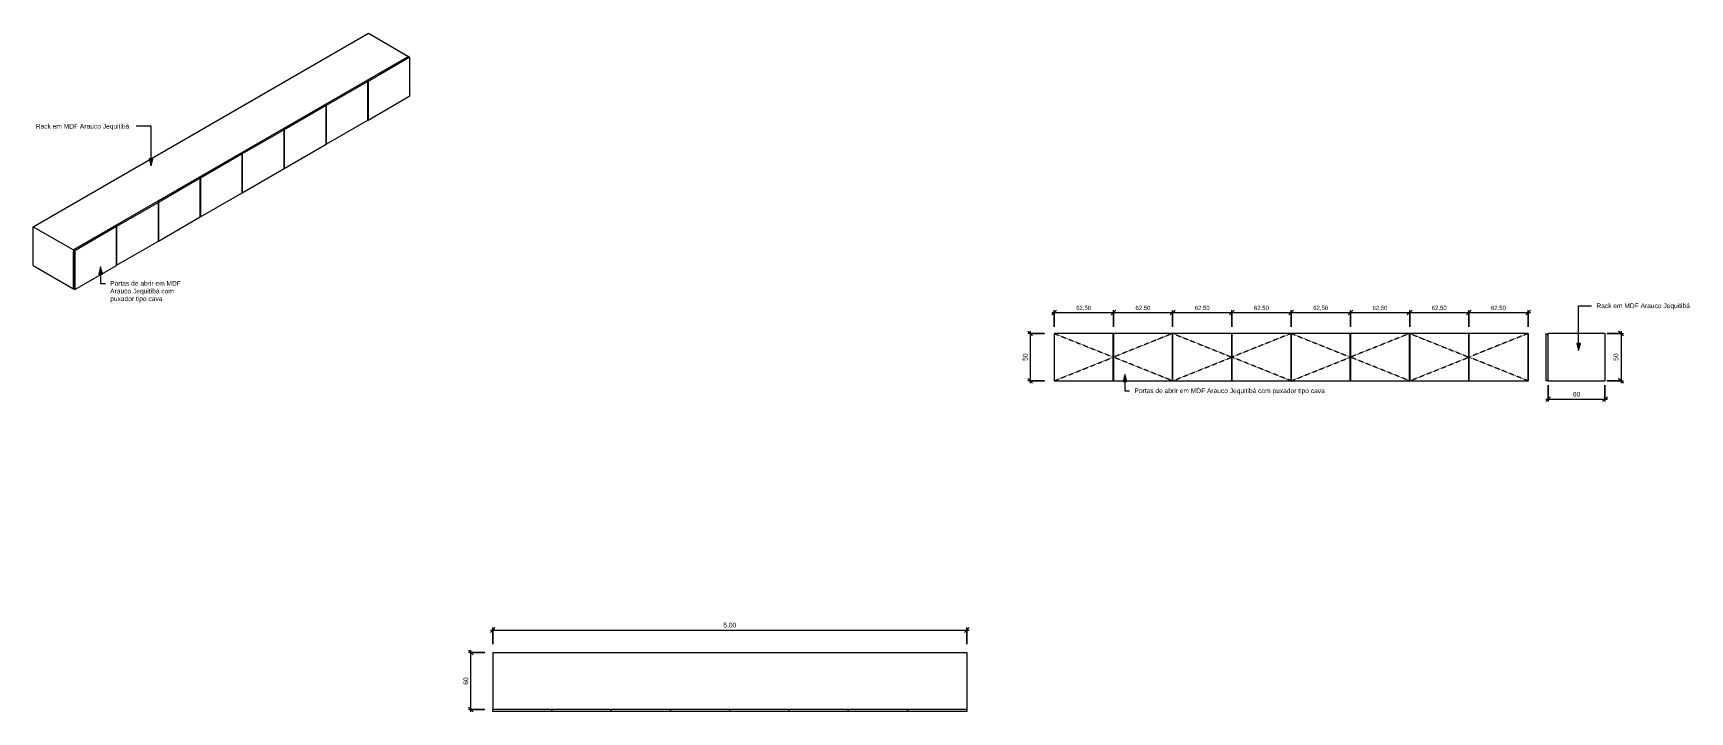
# Model space of a CAD drawing. Header units: millimetres. Extents: x 5830 to 23303, y -3190 to 3966.
import ezdxf

# ---------------------------------------------------------------- set-up
doc = ezdxf.new("R2010")
doc.units = ezdxf.units.MM
doc.linetypes.add('Overhead', pattern=[3.96875, 2.38125, -1.5875])
for name, color, linetype, lineweight in [('A-ANNO-DIMS', 211, 'Continuous', 9), ('A-ANNO-DIMS-25', 211, 'Continuous', 9), ('A-DETL-THIN', 151, 'Continuous', 9), ('A-FLOR-OVHD', 1, 'Overhead', 9), ('G-ANNO-TEXT', 231, 'Continuous', 9), ('I-FURN', 30, 'Continuous', 9)]:
    doc.layers.add(name, color=color, linetype=linetype, lineweight=lineweight)
doc.styles.add('@Arial Unicode MS', font='ARIALUNI.TTF', dxfattribs={"height": 50})
doc.styles.add('@Arial Unicode MS_1', font='ARIALUNI.TTF', dxfattribs={"height": 45})
doc.styles.add('Arial', font='arial.ttf', dxfattribs={"height": 50})
doc.dimstyles.new('CRT_-__Metros_-_Linha_de_chamada_3_5_mm', dxfattribs={"dimscale": 304.8, "dimtxt": 50.292243, "dimasz": 0.164042, "dimexe": 0.082021, "dimexo": 0.0625, "dimgap": 0.04101, "dimtad": 1, "dimlfac": 0.001, "dimrnd": 0.01, "dimzin": 0, "dimdsep": 46, "dimtxsty": '@Arial Unicode MS', "dimblk1": 'OBLIQUE', "dimblk2": 'OBLIQUE', "dimsah": 1, "dimcen": 0.09, "dimdle": 0.082021, "dimazin": 0, "dimtfac": 1, "dimtdec": 4, "dimtix": 1, "dimtmove": 0, "dimatfit": 3, "dimfxl": 0.492126, "dimfxlon": 1, "dimtvp": 1, "dimtolj": 1, "dimtzin": 0, "dimarcsym": 2})
doc.dimstyles.new('CRT_-__Metros_-_Linha_de_chamada_3_5_mm_1', dxfattribs={"dimscale": 304.8, "dimtxt": 50.292243, "dimasz": 0.164042, "dimexe": 0.082021, "dimexo": 0.0625, "dimgap": 0.04101, "dimtad": 1, "dimdec": 0, "dimlfac": 0.1, "dimdsep": 46, "dimtxsty": '@Arial Unicode MS', "dimblk1": 'OBLIQUE', "dimblk2": 'OBLIQUE', "dimsah": 1, "dimcen": 0.09, "dimdle": 0.082021, "dimazin": 0, "dimtfac": 1, "dimtdec": 4, "dimtix": 1, "dimtmove": 0, "dimatfit": 3, "dimfxl": 0.492126, "dimfxlon": 1, "dimtvp": 1, "dimtolj": 1, "dimtzin": 0, "dimarcsym": 2})
doc.dimstyles.new('CRT_-__Metros_-_Linha_de_chamada_3_5_mm_2', dxfattribs={"dimscale": 304.8, "dimtxt": 45.263018, "dimasz": 0.164042, "dimexe": 0.082021, "dimexo": 0.0625, "dimgap": 0.04101, "dimtad": 1, "dimlfac": 0.1, "dimrnd": 0.01, "dimzin": 0, "dimdsep": 46, "dimtxsty": '@Arial Unicode MS_1', "dimblk1": 'OBLIQUE', "dimblk2": 'OBLIQUE', "dimsah": 1, "dimcen": 0.09, "dimdle": 0.082021, "dimazin": 0, "dimtfac": 1, "dimtdec": 4, "dimtix": 1, "dimtmove": 0, "dimatfit": 3, "dimfxl": 0.492126, "dimfxlon": 1, "dimtvp": 1, "dimtolj": 1, "dimtzin": 0, "dimarcsym": 2})

# ---------------------------------------------------------------- blocks, each defined once
blk = doc.blocks.new('RACK - RACK-4344759-VISTA 3D RACK')
at = {"layer": 'I-FURN'}
for p, q in [((5830, 1925), (9365, 3966)), ((9365, 3966), (9789, 3721)), ((9789, 3721), (6254, 1680)), ((9803, 3713), (9362, 3458)), ((9789, 3705), (9789, 3721)), ((9803, 3304), (9803, 3713)), ((9361, 3457), (8920, 3203)), ((9362, 3458), (9361, 3457)), ((9361, 3049), (9361, 3457)), ((9362, 3458), (9362, 3050)), ((8919, 3202), (8478, 2948)), ((8920, 3203), (8919, 3202)), ((8919, 2794), (8919, 3202)), ((8920, 3203), (8920, 2794)), ((9362, 3050), (9803, 3304)), ((8920, 2794), (9361, 3049)), ((9361, 3050), (9362, 3050)), ((8477, 2947), (8036, 2692)), ((8478, 2948), (8477, 2947)), ((8477, 2539), (8477, 2947)), ((8478, 2948), (8478, 2539)), ((8035, 2692), (7594, 2437)), ((8035, 2284), (8035, 2692)), ((8036, 2692), (8035, 2692)), ((8036, 2692), (8036, 2284)), ((8478, 2539), (8919, 2794)), ((8919, 2795), (8920, 2794)), ((8036, 2284), (8477, 2539)), ((8477, 2540), (8478, 2539)), ((7593, 2437), (7152, 2182)), ((7593, 2029), (7593, 2437)), ((7594, 2437), (7593, 2437)), ((7594, 2437), (7594, 2029)), ((7594, 2029), (8035, 2284)), ((8035, 2285), (8036, 2284)), ((7151, 2182), (6710, 1927)), ((7151, 1773), (7151, 2182)), ((7152, 2182), (7151, 2182)), ((7152, 2182), (7152, 1774)), ((5830, 1517), (5830, 1925)), ((5830, 1925), (6254, 1680)), ((6709, 1927), (6268, 1672)), ((6709, 1518), (6709, 1927)), ((6710, 1927), (6709, 1927)), ((6710, 1927), (6710, 1519)), ((7152, 1774), (7593, 2029)), ((7593, 2029), (7594, 2029)), ((6710, 1519), (7151, 1773)), ((7151, 1774), (7152, 1774)), ((6254, 1680), (6254, 1272)), ((6268, 1672), (6254, 1664)), ((6254, 1272), (6254, 1664)), ((6268, 1672), (6268, 1264)), ((5830, 1517), (6254, 1272)), ((6268, 1264), (6709, 1518)), ((6709, 1519), (6710, 1519)), ((6254, 1272), (6268, 1264))]:
    blk.add_line(p, q, dxfattribs=at)
blk = doc.blocks.new('RACK - RACK-4344759-VISTA SUPERIOR RACK')
at = {"layer": 'I-FURN'}
for p, q in [((5680, -2565), (10680, -2565)), ((5680, -2565), (5680, -3165)), ((10680, -2565), (10680, -3165)), ((5680, -3185), (5680, -3165)), ((10680, -3165), (5680, -3165)), ((6304, -3185), (5680, -3185)), ((6304, -3165), (6304, -3185)), ((6305, -3185), (6305, -3165)), ((6929, -3185), (6305, -3185)), ((6929, -3165), (6929, -3185)), ((6930, -3185), (6930, -3165)), ((7554, -3185), (6930, -3185)), ((7554, -3165), (7554, -3185)), ((7555, -3185), (7555, -3165)), ((8179, -3185), (7555, -3185)), ((8179, -3165), (8179, -3185)), ((8180, -3185), (8180, -3165)), ((8804, -3185), (8180, -3185)), ((8804, -3165), (8804, -3185)), ((8805, -3185), (8805, -3165)), ((9429, -3185), (8805, -3185)), ((9429, -3165), (9429, -3185)), ((9430, -3185), (9430, -3165)), ((10054, -3185), (9430, -3185)), ((10054, -3165), (10054, -3185)), ((10055, -3185), (10055, -3165)), ((10679, -3185), (10055, -3185)), ((10679, -3165), (10679, -3185))]:
    blk.add_line(p, q, dxfattribs=at)
blk = doc.blocks.new('RACK - RACK-4344759-VISTA FRONTAL RACK')
at = {"layer": 'I-FURN'}
for p, q in [((5679.650772, 800), (5679.650772, 300)), ((6303.650772, 800), (5679.650772, 800)), ((6303.650772, 300), (6303.650772, 800)), ((6304.650772, 800), (6303.650772, 800)), ((6303.650772, 780), (6304.650772, 780)), ((6304.650772, 800), (6304.650772, 300)), ((6928.650772, 800), (6304.650772, 800)), ((6928.650772, 300), (6928.650772, 800)), ((6929.650772, 800), (6928.650772, 800)), ((6928.650772, 780), (6929.650772, 780)), ((6929.650772, 780), (6928.650772, 780)), ((6929.650772, 800), (6929.650772, 300)), ((7553.650772, 800), (6929.650772, 800)), ((7553.650772, 300), (7553.650772, 800)), ((7554.650772, 800), (7553.650772, 800)), ((7553.650772, 780), (7554.650772, 780)), ((7554.650772, 800), (7554.650772, 300)), ((8178.650772, 800), (7554.650772, 800)), ((8178.650772, 300), (8178.650772, 800)), ((8179.650772, 800), (8178.650772, 800)), ((8178.650772, 780), (8179.650772, 780)), ((8179.650772, 780), (8178.650772, 780)), ((8179.650772, 800), (8179.650772, 300)), ((8803.650772, 800), (8179.650772, 800)), ((8803.650772, 300), (8803.650772, 800)), ((8804.650772, 800), (8803.650772, 800)), ((8803.650772, 780), (8804.650772, 780)), ((8804.650772, 800), (8804.650772, 300)), ((9428.650772, 800), (8804.650772, 800)), ((9428.650772, 300), (9428.650772, 800)), ((9429.650772, 800), (9428.650772, 800)), ((9428.650772, 780), (9429.650772, 780)), ((9429.650772, 780), (9428.650772, 780)), ((9429.650772, 800), (9429.650772, 300)), ((10053.650772, 800), (9429.650772, 800)), ((10053.650772, 300), (10053.650772, 800)), ((10054.650772, 800), (10053.650772, 800)), ((10053.650772, 780), (10054.650772, 780)), ((10054.650772, 800), (10054.650772, 300)), ((10678.650772, 800), (10054.650772, 800)), ((10678.650772, 300), (10678.650772, 800)), ((10679.650772, 800), (10678.650772, 800)), ((10679.650772, 300), (10679.650772, 800)), ((5679.650772, 300), (6303.650772, 300)), ((6304.650772, 320), (6303.650772, 320)), ((6303.650772, 300), (6304.650772, 300)), ((6304.650772, 300), (6928.650772, 300)), ((6929.650772, 320), (6928.650772, 320)), ((6928.650772, 320), (6929.650772, 320)), ((6928.650772, 300), (6929.650772, 300)), ((6929.650772, 300), (7553.650772, 300)), ((7554.650772, 320), (7553.650772, 320)), ((7553.650772, 300), (7554.650772, 300)), ((7554.650772, 300), (8178.650772, 300)), ((8179.650772, 320), (8178.650772, 320)), ((8178.650772, 320), (8179.650772, 320)), ((8178.650772, 300), (8179.650772, 300)), ((8179.650772, 300), (8803.650772, 300)), ((8804.650772, 320), (8803.650772, 320)), ((8803.650772, 300), (8804.650772, 300)), ((8804.650772, 300), (9428.650772, 300)), ((9429.650772, 320), (9428.650772, 320)), ((9428.650772, 320), (9429.650772, 320)), ((9428.650772, 300), (9429.650772, 300)), ((9429.650772, 300), (10053.650772, 300)), ((10054.650772, 320), (10053.650772, 320)), ((10053.650772, 300), (10054.650772, 300)), ((10054.650772, 300), (10678.650772, 300)), ((10678.650772, 300), (10679.650772, 300))]:
    blk.add_line(p, q, dxfattribs=at)
blk = doc.blocks.new('RACK - RACK-4344759-VISTA LATERAL RACK')
at = {"layer": 'I-FURN'}
for p, q in [((-3185, 300), (-3185, 800)), ((-3165, 780), (-3185, 800)), ((-3165, 300), (-3165, 800)), ((-2565, 800), (-3165, 800)), ((-2565, 800), (-2565, 300)), ((-3165, 300), (-3185, 300)), ((-3165, 300), (-2565, 300))]:
    blk.add_line(p, q, dxfattribs=at)
blk = doc.blocks.new('DIMBLOCK1-VISTA SUPERIOR RACK')
at = {"layer": 'A-ANNO-DIMS-25'}
for p, q in [((10652, -2327), (15702, -2327)), ((10677, -2477), (10677, -2302)), ((10677, -2327), (10677, -2477)), ((15677, -2477), (15677, -2302)), ((15677, -2327), (15677, -2477))]:
    blk.add_line(p, q, dxfattribs=at)
at = {"layer": 'A-ANNO-DIMS-25', "lineweight": 18}
for p, q in [((10677, -2327), (10652, -2352)), ((10677, -2327), (10702, -2302)), ((15677, -2327), (15652, -2352)), ((15677, -2327), (15702, -2302))]:
    blk.add_line(p, q, dxfattribs=at)
at = {"layer": 'A-ANNO-DIMS-25', "color": 0, "insert": (13109, -2250), "char_height": 50, "width": 162.34, "attachment_point": 1, "line_spacing_factor": 1.117605, "style": '@Arial Unicode MS'}
blk.add_mtext('5,00', dxfattribs=at)
blk = doc.blocks.new('_Oblique')
at = {"color": 0, "linetype": 'ByBlock', "lineweight": -2}
blk.add_line((-0.5, -0.5), (0.5, 0.5), dxfattribs=at)
blk = doc.blocks.new('DIMBLOCK2-VISTA SUPERIOR RACK')
at = {"layer": 'A-ANNO-DIMS-25', "lineweight": 18}
for p, q in [((10445, -2565), (10420, -2540)), ((10445, -2565), (10470, -2590)), ((10445, -3165), (10420, -3140)), ((10445, -3165), (10470, -3190))]:
    blk.add_line(p, q, dxfattribs=at)
at = {"layer": 'A-ANNO-DIMS-25'}
for p, q in [((10595, -2565), (10420, -2565)), ((10445, -3190), (10445, -2540)), ((10445, -2565), (10595, -2565)), ((10595, -3165), (10420, -3165)), ((10445, -3165), (10595, -3165))]:
    blk.add_line(p, q, dxfattribs=at)
at = {"layer": 'A-ANNO-DIMS-25', "color": 0, "insert": (10368, -2903), "char_height": 50, "width": 92.94, "attachment_point": 1, "rotation": 90, "line_spacing_factor": 1.117605, "style": '@Arial Unicode MS'}
blk.add_mtext('60', dxfattribs=at)
blk = doc.blocks.new('DIMBLOCK3-VISTA FRONTAL RACK')
at = {"layer": 'A-ANNO-DIMS-25'}
for p, q in [((16573, 1021), (17223, 1021)), ((16598, 871), (16598, 1046)), ((16598, 1021), (16598, 871)), ((17223, 871), (17223, 1046)), ((17223, 1021), (17223, 871))]:
    blk.add_line(p, q, dxfattribs=at)
at = {"layer": 'A-ANNO-DIMS-25', "lineweight": 18}
for p, q in [((16598, 1021), (16573, 996)), ((16598, 1021), (16623, 1046)), ((17223, 1021), (17198, 996)), ((17223, 1021), (17248, 1046))]:
    blk.add_line(p, q, dxfattribs=at)
at = {"layer": 'A-ANNO-DIMS-25', "color": 0, "insert": (16831, 1092), "char_height": 45, "width": 190.1, "attachment_point": 1, "line_spacing_factor": 1.117605, "style": '@Arial Unicode MS_1'}
blk.add_mtext('62,50', dxfattribs=at)
blk = doc.blocks.new('DIMBLOCK4-VISTA FRONTAL RACK')
at = {"layer": 'A-ANNO-DIMS-25', "lineweight": 18}
for p, q in [((17223, 1021), (17198, 996)), ((17223, 1021), (17248, 1046)), ((17848, 1021), (17823, 996)), ((17848, 1021), (17873, 1046))]:
    blk.add_line(p, q, dxfattribs=at)
at = {"layer": 'A-ANNO-DIMS-25'}
for p, q in [((17223, 871), (17223, 1046)), ((17223, 1021), (17848, 1021)), ((17223, 1021), (17223, 871)), ((17848, 871), (17848, 1046)), ((17848, 1021), (17848, 871))]:
    blk.add_line(p, q, dxfattribs=at)
at = {"layer": 'A-ANNO-DIMS-25', "color": 0, "insert": (17456, 1092), "char_height": 45, "width": 190.1, "attachment_point": 1, "line_spacing_factor": 1.117605, "style": '@Arial Unicode MS_1'}
blk.add_mtext('62,50', dxfattribs=at)
blk = doc.blocks.new('DIMBLOCK5-VISTA FRONTAL RACK')
at = {"layer": 'A-ANNO-DIMS-25', "lineweight": 18}
for p, q in [((17848, 1021), (17823, 996)), ((17848, 1021), (17873, 1046)), ((18473, 1021), (18448, 996)), ((18473, 1021), (18498, 1046))]:
    blk.add_line(p, q, dxfattribs=at)
at = {"layer": 'A-ANNO-DIMS-25'}
for p, q in [((17848, 871), (17848, 1046)), ((17848, 1021), (18473, 1021)), ((17848, 1021), (17848, 871)), ((18473, 871), (18473, 1046)), ((18473, 1021), (18473, 871))]:
    blk.add_line(p, q, dxfattribs=at)
at = {"layer": 'A-ANNO-DIMS-25', "color": 0, "insert": (18081, 1092), "char_height": 45, "width": 190.1, "attachment_point": 1, "line_spacing_factor": 1.117605, "style": '@Arial Unicode MS_1'}
blk.add_mtext('62,50', dxfattribs=at)
blk = doc.blocks.new('DIMBLOCK6-VISTA FRONTAL RACK')
at = {"layer": 'A-ANNO-DIMS-25', "lineweight": 18}
for p, q in [((18473, 1021), (18448, 996)), ((18473, 1021), (18498, 1046)), ((19098, 1021), (19073, 996)), ((19098, 1021), (19123, 1046))]:
    blk.add_line(p, q, dxfattribs=at)
at = {"layer": 'A-ANNO-DIMS-25'}
for p, q in [((18473, 871), (18473, 1046)), ((18473, 1021), (19098, 1021)), ((18473, 1021), (18473, 871)), ((19098, 871), (19098, 1046)), ((19098, 1021), (19098, 871))]:
    blk.add_line(p, q, dxfattribs=at)
at = {"layer": 'A-ANNO-DIMS-25', "color": 0, "insert": (18706, 1092), "char_height": 45, "width": 190.1, "attachment_point": 1, "line_spacing_factor": 1.117605, "style": '@Arial Unicode MS_1'}
blk.add_mtext('62,50', dxfattribs=at)
blk = doc.blocks.new('DIMBLOCK7-VISTA FRONTAL RACK')
at = {"layer": 'A-ANNO-DIMS-25', "lineweight": 18}
for p, q in [((19098, 1021), (19073, 996)), ((19098, 1021), (19123, 1046)), ((19723, 1021), (19698, 996)), ((19723, 1021), (19748, 1046))]:
    blk.add_line(p, q, dxfattribs=at)
at = {"layer": 'A-ANNO-DIMS-25'}
for p, q in [((19098, 871), (19098, 1046)), ((19098, 1021), (19723, 1021)), ((19098, 1021), (19098, 871)), ((19723, 871), (19723, 1046)), ((19723, 1021), (19723, 871))]:
    blk.add_line(p, q, dxfattribs=at)
at = {"layer": 'A-ANNO-DIMS-25', "color": 0, "insert": (19331, 1092), "char_height": 45, "width": 190.1, "attachment_point": 1, "line_spacing_factor": 1.117605, "style": '@Arial Unicode MS_1'}
blk.add_mtext('62,50', dxfattribs=at)
blk = doc.blocks.new('DIMBLOCK8-VISTA FRONTAL RACK')
at = {"layer": 'A-ANNO-DIMS-25', "lineweight": 18}
for p, q in [((19723, 1021), (19698, 996)), ((19723, 1021), (19748, 1046)), ((20348, 1021), (20323, 996)), ((20348, 1021), (20373, 1046))]:
    blk.add_line(p, q, dxfattribs=at)
at = {"layer": 'A-ANNO-DIMS-25'}
for p, q in [((19723, 871), (19723, 1046)), ((19723, 1021), (20348, 1021)), ((19723, 1021), (19723, 871)), ((20348, 871), (20348, 1046)), ((20348, 1021), (20348, 871))]:
    blk.add_line(p, q, dxfattribs=at)
at = {"layer": 'A-ANNO-DIMS-25', "color": 0, "insert": (19956, 1092), "char_height": 45, "width": 190.1, "attachment_point": 1, "line_spacing_factor": 1.117605, "style": '@Arial Unicode MS_1'}
blk.add_mtext('62,50', dxfattribs=at)
blk = doc.blocks.new('DIMBLOCK9-VISTA FRONTAL RACK')
at = {"layer": 'A-ANNO-DIMS-25', "lineweight": 18}
for p, q in [((20348, 1021), (20323, 996)), ((20348, 1021), (20373, 1046)), ((20973, 1021), (20948, 996)), ((20973, 1021), (20998, 1046))]:
    blk.add_line(p, q, dxfattribs=at)
at = {"layer": 'A-ANNO-DIMS-25'}
for p, q in [((20348, 871), (20348, 1046)), ((20348, 1021), (20973, 1021)), ((20348, 1021), (20348, 871)), ((20973, 871), (20973, 1046)), ((20973, 1021), (20973, 871))]:
    blk.add_line(p, q, dxfattribs=at)
at = {"layer": 'A-ANNO-DIMS-25', "color": 0, "insert": (20581, 1092), "char_height": 45, "width": 190.1, "attachment_point": 1, "line_spacing_factor": 1.117605, "style": '@Arial Unicode MS_1'}
blk.add_mtext('62,50', dxfattribs=at)
blk = doc.blocks.new('DIMBLOCK10-VISTA FRONTAL RACK')
at = {"layer": 'A-ANNO-DIMS-25', "lineweight": 18}
for p, q in [((20973, 1021), (20948, 996)), ((20973, 1021), (20998, 1046)), ((21598, 1021), (21573, 996)), ((21598, 1021), (21623, 1046))]:
    blk.add_line(p, q, dxfattribs=at)
at = {"layer": 'A-ANNO-DIMS-25'}
for p, q in [((20973, 871), (20973, 1046)), ((20973, 1021), (21623, 1021)), ((20973, 1021), (20973, 871)), ((21598, 871), (21598, 1046)), ((21598, 1021), (21598, 871))]:
    blk.add_line(p, q, dxfattribs=at)
at = {"layer": 'A-ANNO-DIMS-25', "color": 0, "insert": (21206, 1092), "char_height": 45, "width": 190.1, "attachment_point": 1, "line_spacing_factor": 1.117605, "style": '@Arial Unicode MS_1'}
blk.add_mtext('62,50', dxfattribs=at)
blk = doc.blocks.new('DIMBLOCK11-VISTA FRONTAL RACK')
at = {"layer": 'A-ANNO-DIMS-25', "lineweight": 18}
for p, q in [((16345, 800), (16320, 825)), ((16345, 800), (16370, 775)), ((16345, 300), (16320, 325)), ((16345, 300), (16370, 275))]:
    blk.add_line(p, q, dxfattribs=at)
at = {"layer": 'A-ANNO-DIMS-25'}
for p, q in [((16495, 800), (16320, 800)), ((16345, 825), (16345, 275)), ((16345, 800), (16495, 800)), ((16495, 300), (16320, 300)), ((16345, 300), (16495, 300))]:
    blk.add_line(p, q, dxfattribs=at)
at = {"layer": 'A-ANNO-DIMS-25', "color": 0, "insert": (16268, 511), "char_height": 50, "width": 92.94, "attachment_point": 1, "rotation": 90, "line_spacing_factor": 1.117605, "style": '@Arial Unicode MS'}
blk.add_mtext('50', dxfattribs=at)
blk = doc.blocks.new('DIMBLOCK12-VISTA LATERAL RACK')
at = {"layer": 'A-ANNO-DIMS-25'}
for p, q in [((21808, 256), (21808, 81)), ((21808, 106), (21808, 256)), ((22408, 256), (22408, 81)), ((22408, 106), (22408, 256)), ((21783, 106), (22433, 106))]:
    blk.add_line(p, q, dxfattribs=at)
at = {"layer": 'A-ANNO-DIMS-25', "lineweight": 18}
for p, q in [((21808, 106), (21783, 81)), ((21808, 106), (21833, 131)), ((22408, 106), (22383, 81)), ((22408, 106), (22433, 131))]:
    blk.add_line(p, q, dxfattribs=at)
at = {"layer": 'A-ANNO-DIMS-25', "color": 0, "insert": (22069, 183), "char_height": 50, "width": 92.94, "attachment_point": 1, "line_spacing_factor": 1.117605, "style": '@Arial Unicode MS'}
blk.add_mtext('60', dxfattribs=at)
blk = doc.blocks.new('DIMBLOCK13-VISTA LATERAL RACK')
at = {"layer": 'A-ANNO-DIMS-25'}
for p, q in [((22427, 800), (22602, 800)), ((22577, 800), (22427, 800)), ((22577, 825), (22577, 275)), ((22427, 300), (22602, 300)), ((22577, 300), (22427, 300))]:
    blk.add_line(p, q, dxfattribs=at)
at = {"layer": 'A-ANNO-DIMS-25', "lineweight": 18}
for p, q in [((22577, 800), (22552, 825)), ((22577, 800), (22602, 775)), ((22577, 300), (22552, 325)), ((22577, 300), (22602, 275))]:
    blk.add_line(p, q, dxfattribs=at)
at = {"layer": 'A-ANNO-DIMS-25', "color": 0, "insert": (22499, 511), "char_height": 50, "width": 92.94, "attachment_point": 1, "rotation": 90, "line_spacing_factor": 1.117605, "style": '@Arial Unicode MS'}
blk.add_mtext('50', dxfattribs=at)

msp = doc.modelspace()

# ---------------------------------------------------------------- hatches: boundary and pattern name
at = {"layer": 'G-ANNO-TEXT'}
for points in [[(7073.245, 2565.688), (7093.341, 2640.688), (7053.149, 2640.688)], [(6541.482, 1500.997), (6521.385, 1425.997), (6561.578, 1425.997)], [(22130.086, 620.638), (22150.182, 695.638), (22109.99, 695.638)], [(17344.648, 368.855), (17324.552, 293.855), (17364.744, 293.855)]]:
    msp.add_hatch(color=7, dxfattribs=at).paths.add_polyline_path(points)

# ---------------------------------------------------------------- linework, layer by layer
at = {"layer": 'A-DETL-THIN'}
for p, q in [((16598.073, 800), (16598.073, 300)), ((17223.073, 800), (17223.073, 300)), ((17848.073, 800), (17848.073, 300)), ((17848.073, 800), (17848.073, 300)), ((17848.073, 800), (17848.073, 300)), ((18473.073, 800), (18473.073, 300)), ((19098.073, 800), (19098.073, 300)), ((19098.073, 800), (19098.073, 300)), ((19098.073, 800), (19098.073, 300)), ((19723.073, 800), (19723.073, 300)), ((20348.073, 800), (20348.073, 300)), ((20348.073, 800), (20348.073, 300)), ((20348.073, 800), (20348.073, 300)), ((20973.073, 800), (20973.073, 300)), ((21598.073, 800), (21598.073, 300)), ((21598.073, 800), (21598.073, 300))]:
    msp.add_line(p, q, dxfattribs=at)
at = {"layer": 'A-FLOR-OVHD'}
for p, q in [((16598.073, 800), (17223.073, 550)), ((17848.073, 800), (17223.073, 550)), ((17848.073, 800), (18473.073, 550)), ((19098.073, 800), (18473.073, 550)), ((19098.073, 800), (19723.073, 550)), ((20348.073, 800), (19723.073, 550)), ((20348.073, 800), (20973.073, 550)), ((21598.073, 800), (20973.073, 550)), ((16598.073, 300), (17223.073, 550)), ((17848.073, 300), (17223.073, 550)), ((17848.073, 300), (18473.073, 550)), ((19098.073, 300), (18473.073, 550)), ((19098.073, 300), (19723.073, 550)), ((20348.073, 300), (19723.073, 550)), ((20348.073, 300), (20973.073, 550)), ((21598.073, 300), (20973.073, 550))]:
    msp.add_line(p, q, dxfattribs=at)
at = {"layer": 'G-ANNO-TEXT', "color": 7}
for p, q in [((6918.564, 2984.382), (6916.788, 2984.382)), ((7073.245, 2984.382), (6918.564, 2984.382)), ((7073.245, 2565.688), (7073.245, 2984.382)), ((7093.341, 2640.688), (7053.149, 2640.688)), ((7053.149, 2640.688), (7073.245, 2565.688)), ((7073.245, 2565.688), (7093.341, 2640.688)), ((6541.482, 1500.997), (6521.385, 1425.997)), ((6521.385, 1425.997), (6561.578, 1425.997)), ((6561.578, 1425.997), (6541.482, 1500.997)), ((6541.482, 1500.997), (6541.482, 1327.882)), ((6541.482, 1327.882), (6591.419, 1327.882)), ((22130.086, 1091.736), (22266.572, 1091.736)), ((22130.086, 620.638), (22130.086, 1091.736)), ((22150.182, 695.638), (22109.99, 695.638)), ((22109.99, 695.638), (22130.086, 620.638)), ((22130.086, 620.638), (22150.182, 695.638)), ((17344.648, 368.855), (17324.552, 293.855)), ((17364.744, 293.855), (17344.648, 368.855)), ((17344.648, 368.855), (17344.648, 195.739)), ((17324.552, 293.855), (17364.744, 293.855)), ((17344.648, 195.739), (17394.585, 195.739))]:
    msp.add_line(p, q, dxfattribs=at)

# ---------------------------------------------------------------- block references
at = {"layer": 'I-FURN'}
for name, p in [('RACK - RACK-4344759-VISTA 3D RACK', (0, 0)), ('RACK - RACK-4344759-VISTA FRONTAL RACK', (10918.423, 0)), ('RACK - RACK-4344759-VISTA LATERAL RACK', (24972.293, 0)), ('RACK - RACK-4344759-VISTA SUPERIOR RACK', (4996.871, 0))]:
    msp.add_blockref(name, p, dxfattribs=at)

# ---------------------------------------------------------------- texts
at = {"layer": 'G-ANNO-TEXT', "color": 7, "char_height": 50, "attachment_point": 1, "style": 'Arial'}
for s, insert, width in [('Rack em MDF Arauco Jequitibá', (5857.264, 3009.382), 1222.57344), ('Arauco Jequitibá com ', (6642.219, 1271.853), 859.80984), ('Portas de abrir em MDF ', (6642.219, 1352.882), 921.94063), ('puxador tipo cava', (6642.219, 1190.824), 687.44703), ('Rack em MDF Arauco Jequitibá', (22317.372, 1116.736), 1222.57344), ('Portas de abrir em MDF Arauco Jequitibá com puxador tipo cava', (17445.385, 220.739), 2491.24391)]:
    msp.add_mtext(s, dxfattribs=dict(at, insert=insert, width=width))

# ---------------------------------------------------------------- dimensions: what is measured, and where the dimension line sits
at = {"layer": 'A-ANNO-DIMS'}
for base, p1, p2, dimstyle, override, picture, middle in [((17223.073, 1020.792), (16598.073, 870.792), (17223.073, 870.792), 'CRT_-__Metros_-_Linha_de_chamada_3_5_mm_2', {"dimpost": '<>', "dimfxl": 625}, 'DIMBLOCK3-VISTA FRONTAL RACK', (16910.573, 1056.283)), ((17848.073, 1020.792), (17223.073, 870.792), (17848.073, 870.792), 'CRT_-__Metros_-_Linha_de_chamada_3_5_mm_2', {"dimpost": '<>', "dimfxl": 625}, 'DIMBLOCK4-VISTA FRONTAL RACK', (17535.573, 1056.283)), ((18473.073, 1020.792), (17848.073, 870.792), (18473.073, 870.792), 'CRT_-__Metros_-_Linha_de_chamada_3_5_mm_2', {"dimpost": '<>', "dimfxl": 625}, 'DIMBLOCK5-VISTA FRONTAL RACK', (18160.573, 1056.283)), ((19098.073, 1020.792), (18473.073, 870.792), (19098.073, 870.792), 'CRT_-__Metros_-_Linha_de_chamada_3_5_mm_2', {"dimpost": '<>', "dimfxl": 625}, 'DIMBLOCK6-VISTA FRONTAL RACK', (18785.573, 1056.283)), ((19723.073, 1020.792), (19098.073, 870.792), (19723.073, 870.792), 'CRT_-__Metros_-_Linha_de_chamada_3_5_mm_2', {"dimpost": '<>', "dimfxl": 625}, 'DIMBLOCK7-VISTA FRONTAL RACK', (19410.573, 1056.283)), ((20348.073, 1020.792), (19723.073, 870.792), (20348.073, 870.792), 'CRT_-__Metros_-_Linha_de_chamada_3_5_mm_2', {"dimpost": '<>', "dimfxl": 625}, 'DIMBLOCK8-VISTA FRONTAL RACK', (20035.573, 1056.283)), ((20973.073, 1020.792), (20348.073, 870.792), (20973.073, 870.792), 'CRT_-__Metros_-_Linha_de_chamada_3_5_mm_2', {"dimpost": '<>', "dimfxl": 625}, 'DIMBLOCK9-VISTA FRONTAL RACK', (20660.573, 1056.283)), ((21598.073, 1020.792), (20973.073, 870.792), (21598.073, 870.792), 'CRT_-__Metros_-_Linha_de_chamada_3_5_mm_2', {"dimpost": '<>', "dimfxl": 625}, 'DIMBLOCK10-VISTA FRONTAL RACK', (21285.573, 1056.283)), ((22407.673, 105.831), (21807.673, 255.831), (22407.673, 255.831), 'CRT_-__Metros_-_Linha_de_chamada_3_5_mm_1', {"dimpost": '<>', "dimfxl": 600}, 'DIMBLOCK12-VISTA LATERAL RACK', (22107.673, 143.877)), ((15676.522, -2327.007), (10676.522, -2477.007), (15676.522, -2477.007), 'CRT_-__Metros_-_Linha_de_chamada_3_5_mm', {"dimpost": '<>', "dimfxl": 5000}, 'DIMBLOCK1-VISTA SUPERIOR RACK', (13176.522, -2288.962))]:
    dim = msp.add_linear_dim(base=base, p1=p1, p2=p2, dimstyle=dimstyle, override=override, dxfattribs=at)
    dim.commit()
    dim.dimension.update_dxf_attribs({"geometry": picture, "text_midpoint": middle})
for base, p1, p2, override, picture, middle in [((16345.478, 300), (16495.478, 800), (16495.478, 300), {"dimpost": '<>', "dimfxl": 500}, 'DIMBLOCK11-VISTA FRONTAL RACK', (16307.433, 550)), ((22576.75, 300), (22426.75, 800), (22426.75, 300), {"dimpost": '<>', "dimfxl": 500}, 'DIMBLOCK13-VISTA LATERAL RACK', (22538.704, 550)), ((10445.336, -2564.62), (10595.336, -3164.62), (10595.336, -2564.62), {"dimpost": '<>', "dimfxl": 600}, 'DIMBLOCK2-VISTA SUPERIOR RACK', (10407.29, -2864.62))]:
    dim = msp.add_linear_dim(base=base, p1=p1, p2=p2, angle=90, dimstyle='CRT_-__Metros_-_Linha_de_chamada_3_5_mm_1', override=override, dxfattribs=at)
    dim.commit()
    dim.dimension.update_dxf_attribs({"geometry": picture, "text_midpoint": middle})

doc.saveas('drawing.dxf')
